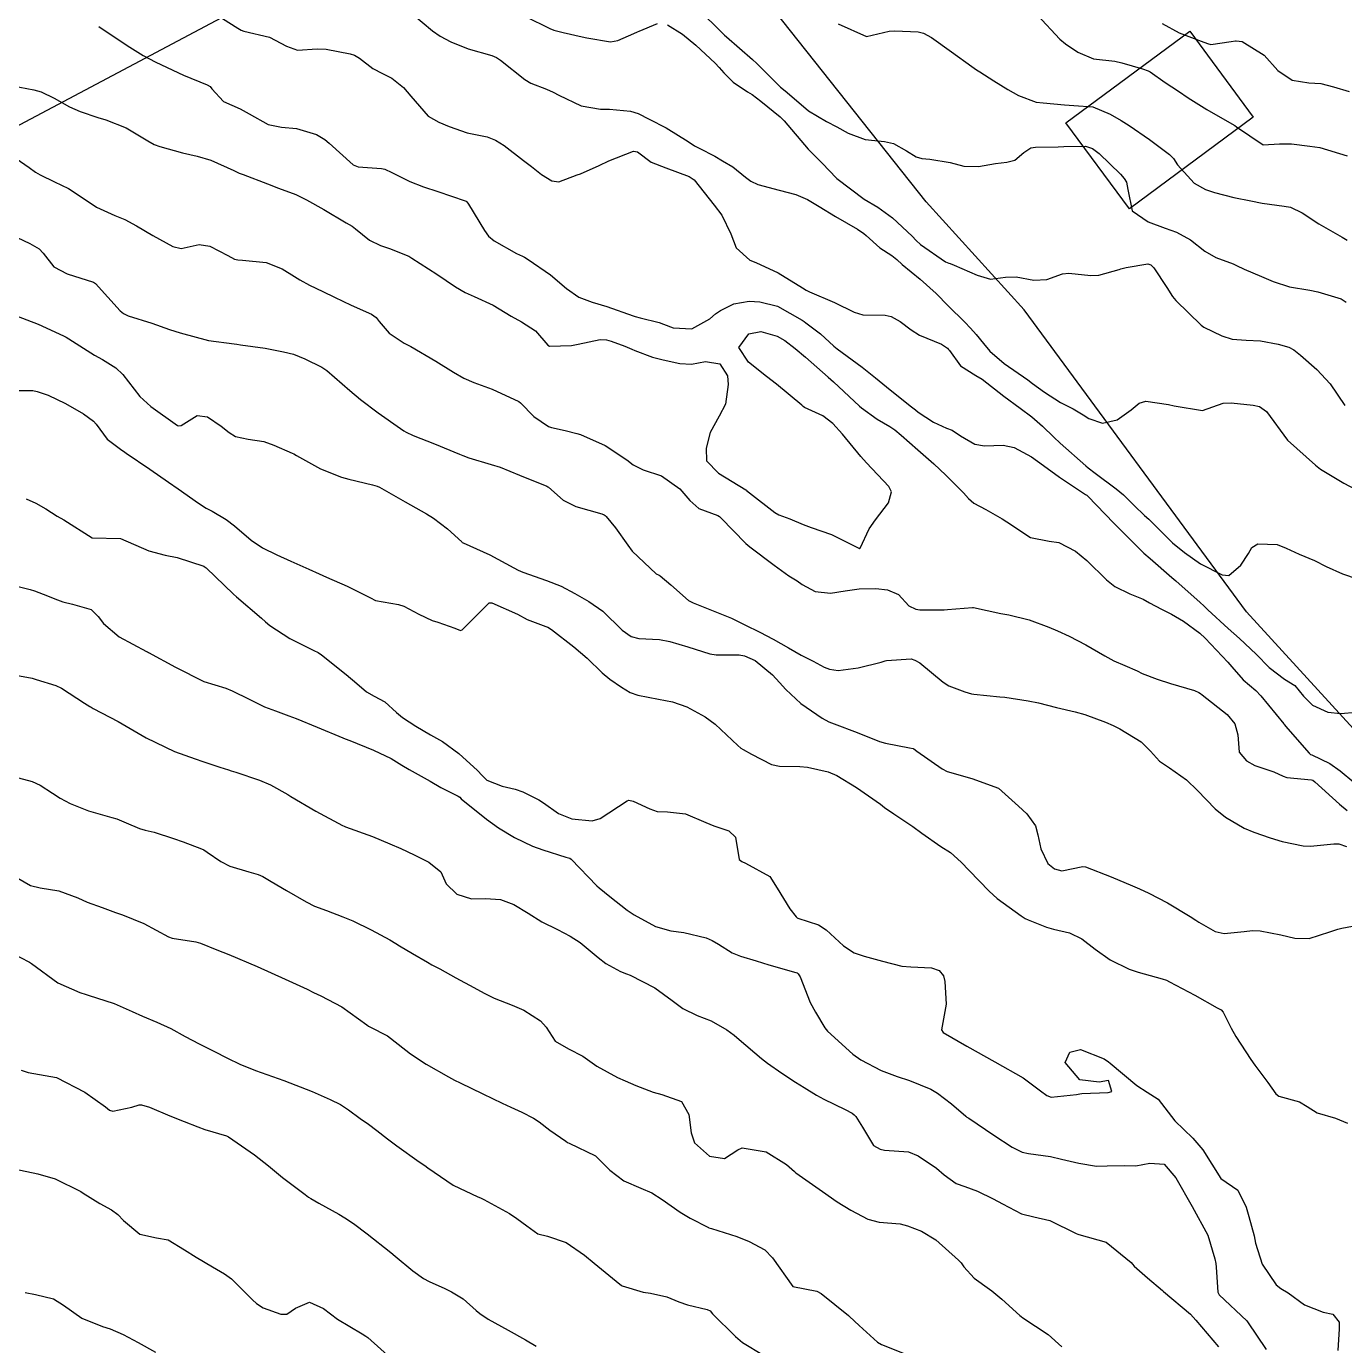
# Model space of a CAD drawing. Header units: metres. Extents: x 318500 to 325275, y 7408834 to 7428799.
# Drawn here: x 320111.3 to 320204.1, y 7410462.4 to 7410555.2 of the extents above; entities that cross this region are included whole.
import ezdxf

# ---------------------------------------------------------------- set-up
doc = ezdxf.new("R2010")
doc.units = ezdxf.units.M
doc.header["$MEASUREMENT"] = 0
doc.linetypes.add('CONTINUO', pattern=[0])
for name, color, linetype in [('Curvas de Nivel 1m', 11, 'Continuous'), ('Curvas de Nivel 5m', 15, 'Continuous'), ('Edificações', 30, 'Continuous'), ('TEXTO', 45, 'Continuous'), ('Vias Secundárias', 230, 'Continuous')]:
    doc.layers.add(name, color=color, linetype=linetype)

msp = doc.modelspace()

# ---------------------------------------------------------------- linework, layer by layer
at = {"layer": 'Curvas de Nivel 1m', "flags": 128}
for points, elevation in [([(320158.479, 7410556.557), (320160.427, 7410554.62), (320160.45, 7410554.596), (320160.591, 7410554.474), (320162.424, 7410552.887), (320162.742, 7410552.587), (320164.404, 7410550.934), (320164.602, 7410550.767), (320164.861, 7410550.563), (320166.381, 7410549.265), (320167.644, 7410548.521), (320168.365, 7410548.144), (320169.158, 7410547.702), (320170.351, 7410547.249), (320171.711, 7410547.108), (320172.348, 7410546.969), (320173.258, 7410546.446), (320173.938, 7410546.038), (320174.335, 7410545.919), (320174.9, 7410545.859), (320176.332, 7410545.637), (320177.31, 7410545.376), (320178.33, 7410545.355), (320179.529, 7410545.559), (320180.333, 7410545.661), (320180.893, 7410545.786), (320181.528, 7410546.338), (320182.017, 7410546.661), (320182.346, 7410546.706), (320183.931, 7410546.721), (320184.347, 7410546.758), (320185.852, 7410546.773), (320186.345, 7410546.612), (320186.82, 7410546.265), (320188.326, 7410544.812), (320188.59, 7410544.513), (320188.735, 7410544.244), (320188.83, 7410543.724), (320189.137, 7410542.237), (320190.278, 7410541.452), (320191.46, 7410541.014), (320192.268, 7410540.721), (320193.25, 7410540.18), (320194.252, 7410539.398), (320195.031, 7410538.941), (320196.244, 7410538.502), (320196.496, 7410538.389), (320197.033, 7410538.128), (320198.233, 7410537.612), (320199.072, 7410537.257), (320200.222, 7410536.877), (320201.649, 7410536.638), (320202.217, 7410536.527), (320203.859, 7410536.035), (320204.207, 7410535.808)], 762), ([(320138.468, 7410556.109), (320139.914, 7410554.895), (320140.445, 7410554.53), (320141.199, 7410554.118), (320142.432, 7410553.637), (320144.097, 7410553.163), (320144.423, 7410553.014), (320144.693, 7410552.827), (320146.407, 7410551.461), (320146.824, 7410551.223), (320147.929, 7410550.787), (320148.397, 7410550.587), (320148.807, 7410550.36), (320150.383, 7410549.627), (320151.732, 7410549.385), (320152.38, 7410549.373), (320153.844, 7410549.242), (320154.376, 7410549.074), (320155.172, 7410548.688), (320156.361, 7410548.06), (320157.895, 7410547.107), (320158.342, 7410546.812), (320158.688, 7410546.645), (320159.779, 7410546.073), (320160.331, 7410545.739), (320161.045, 7410545.327), (320161.947, 7410544.596), (320162.316, 7410544.315), (320162.813, 7410544.084), (320164.307, 7410543.69), (320165.471, 7410543.384), (320166.297, 7410543.029), (320167.124, 7410542.527), (320168.28, 7410541.83), (320169.828, 7410540.933), (320170.262, 7410540.633), (320170.426, 7410540.488), (320171.4, 7410539.621), (320172.246, 7410539.082), (320172.597, 7410538.808), (320172.972, 7410538.449), (320174.225, 7410537.413), (320175.351, 7410536.419), (320176.197, 7410535.549), (320177.36, 7410534.392), (320177.764, 7410533.975), (320178.171, 7410533.517), (320178.694, 7410532.901), (320179.141, 7410532.365), (320180.147, 7410531.482), (320181.795, 7410530.333), (320182.126, 7410530.089), (320182.967, 7410529.467), (320184.106, 7410528.733), (320184.992, 7410528.287), (320185.7, 7410527.88), (320186.094, 7410527.626), (320187.061, 7410527.289), (320188.093, 7410527.518), (320189.082, 7410528.235), (320189.635, 7410528.699), (320190.109, 7410528.838), (320191.699, 7410528.604), (320192.105, 7410528.515), (320194.1, 7410528.17), (320195.559, 7410528.697), (320196.109, 7410528.713), (320197.66, 7410528.563), (320198.105, 7410528.457), (320198.586, 7410528.105), (320200.08, 7410526.09), (320202.054, 7410524.321), (320202.399, 7410524.055), (320204.036, 7410523.065), (320206.02, 7410522.01)], 764), ([(320146.467, 7410555.911), (320148.17, 7410555.068), (320148.452, 7410554.945), (320149.122, 7410554.77), (320150.446, 7410554.48), (320150.786, 7410554.405), (320152.441, 7410554.13), (320152.952, 7410554.212), (320154.082, 7410554.706), (320154.331, 7410554.822), (320154.453, 7410554.883), (320155.74, 7410555.401)], 763), ([(320116.45, 7410555.21), (320118.43, 7410553.863), (320119.561, 7410553.163), (320120.413, 7410552.714), (320121.244, 7410552.305), (320122.4, 7410551.765), (320124.071, 7410551.105), (320124.266, 7410550.979), (320124.387, 7410550.808), (320125.222, 7410549.927), (320126.375, 7410549.413), (320127.021, 7410549.063), (320128.359, 7410548.314), (320129.282, 7410548.11), (320130.355, 7410548.032), (320131.757, 7410547.591), (320132.344, 7410547.258), (320132.648, 7410546.987), (320134.325, 7410545.47), (320134.677, 7410545.318), (320136.323, 7410545.219), (320136.557, 7410545.172), (320137.056, 7410544.929), (320138.311, 7410544.296), (320139.291, 7410543.915), (320140.3, 7410543.587), (320142.218, 7410542.934), (320142.291, 7410542.902), (320142.343, 7410542.859), (320142.443, 7410542.703), (320143.58, 7410540.84), (320143.863, 7410540.442), (320144.253, 7410540.119), (320145.829, 7410539.229), (320146.242, 7410539.034), (320146.393, 7410538.959), (320146.649, 7410538.804), (320148.224, 7410537.733), (320149.345, 7410536.763), (320150.201, 7410536.159), (320151.14, 7410535.796), (320152.192, 7410535.5), (320154.038, 7410534.846), (320154.181, 7410534.795), (320154.538, 7410534.695), (320155.864, 7410534.362), (320156.176, 7410534.252), (320156.843, 7410533.994), (320158.173, 7410533.935), (320159.427, 7410534.631), (320159.835, 7410534.976), (320160.189, 7410535.221), (320161.112, 7410535.69), (320162.199, 7410535.866), (320162.952, 7410535.829), (320164.194, 7410535.516), (320165.919, 7410534.544), (320166.072, 7410534.435), (320166.178, 7410534.357), (320167.218, 7410533.572), (320168.162, 7410532.707), (320168.396, 7410532.508), (320170.141, 7410531.233), (320171.097, 7410530.475), (320172.118, 7410529.633), (320173.612, 7410528.437), (320173.889, 7410528.224), (320174.096, 7410528.065), (320175.16, 7410527.348), (320176.085, 7410526.925), (320176.471, 7410526.791), (320177.059, 7410526.395), (320178.071, 7410525.812), (320178.747, 7410525.693), (320180.071, 7410525.742), (320180.846, 7410525.564), (320182.059, 7410524.917), (320182.895, 7410524.317), (320184.038, 7410523.487), (320185.863, 7410522.272), (320185.96, 7410522.212), (320186.019, 7410522.16), (320187.854, 7410520.251), (320187.998, 7410520.1), (320189.876, 7410518.221), (320189.969, 7410518.133), (320190.406, 7410517.771), (320191.944, 7410516.434), (320192.215, 7410516.187), (320193.925, 7410514.656), (320194.186, 7410514.43), (320194.474, 7410514.162), (320195.9, 7410512.826), (320196.698, 7410512.128), (320197.874, 7410511.025), (320198.785, 7410510.101), (320199.852, 7410509.273), (320200.588, 7410508.819), (320201.202, 7410508.07), (320201.831, 7410507.437), (320202.912, 7410506.955), (320203.822, 7410506.859), (320204.887, 7410506.957)], 766), ([(320156.46, 7410555.31), (320157.497, 7410554.66), (320158.438, 7410553.876), (320159.796, 7410552.629), (320160.098, 7410552.306), (320160.413, 7410551.939), (320161.077, 7410551.28), (320162.075, 7410550.595), (320162.397, 7410550.405), (320163.029, 7410549.946), (320164.374, 7410548.845), (320164.652, 7410548.566), (320166.34, 7410546.569), (320166.364, 7410546.54), (320167.355, 7410545.549), (320168.32, 7410544.54), (320168.354, 7410544.51), (320170.299, 7410543.06), (320171.242, 7410542.476), (320172.279, 7410541.746), (320173.659, 7410540.439), (320173.952, 7410540.13), (320174.254, 7410539.854), (320176.015, 7410538.639), (320176.241, 7410538.544), (320176.35, 7410538.518), (320176.615, 7410538.404), (320178.23, 7410537.694), (320179.178, 7410537.413), (320180.228, 7410537.556), (320180.985, 7410537.586), (320182.225, 7410537.352), (320183.139, 7410537.404), (320184.232, 7410537.79), (320184.686, 7410537.84), (320186.231, 7410537.67), (320186.801, 7410537.695), (320188.238, 7410538.104), (320188.349, 7410538.137), (320188.727, 7410538.243), (320190.243, 7410538.497), (320190.462, 7410538.436), (320190.677, 7410538.213), (320191.586, 7410536.833), (320191.987, 7410536.193), (320192.206, 7410535.914), (320193.989, 7410534.172), (320194.179, 7410534.041), (320195.455, 7410533.433), (320196.171, 7410533.203), (320197.171, 7410533.126), (320198.17, 7410533.084), (320199.417, 7410532.848), (320200.165, 7410532.625), (320200.525, 7410532.446), (320200.987, 7410532.078), (320202.145, 7410531.067), (320203.084, 7410530.046), (320204.108, 7410528.539)], 763), ([(320168.463, 7410555.381), (320170.45, 7410554.49), (320172.043, 7410554.879), (320172.457, 7410554.894), (320174.078, 7410554.814), (320174.455, 7410554.735), (320175.037, 7410554.424), (320176.435, 7410553.429), (320177.869, 7410552.388), (320178.196, 7410552.161), (320178.416, 7410552.012), (320179.414, 7410551.369), (320180.404, 7410550.761), (320181.154, 7410550.342), (320182.393, 7410549.884), (320182.877, 7410549.838), (320184.391, 7410549.688), (320185.031, 7410549.65), (320186.389, 7410549.547), (320187.604, 7410549.035), (320188.375, 7410548.58), (320188.936, 7410548.242), (320190.356, 7410547.257), (320191.779, 7410546.198), (320192.048, 7410545.906), (320192.333, 7410545.475), (320193.512, 7410544.178), (320194.314, 7410543.739), (320194.945, 7410543.526), (320196.305, 7410543.171), (320197.49, 7410542.934), (320198.3, 7410542.775), (320199.841, 7410542.55), (320200.296, 7410542.495), (320201.115, 7410542.078), (320202.279, 7410541.319), (320203.926, 7410540.374), (320204.262, 7410540.168)], 761), ([(320191.255, 7410555.421), (320192.459, 7410554.763), (320193.996, 7410554.175), (320194.447, 7410554.003), (320194.683, 7410553.93), (320196.1, 7410554.145), (320196.408, 7410554.183), (320196.451, 7410554.182), (320196.874, 7410554.134), (320198.436, 7410553.195), (320199.389, 7410552.1), (320200.413, 7410551.415), (320201.57, 7410551.231), (320202.411, 7410551.18), (320203.318, 7410550.955), (320204.406, 7410550.616)], 759), ([(320110.387, 7410551.014), (320111.862, 7410550.745), (320112.383, 7410550.6), (320113.288, 7410550.155), (320114.373, 7410549.551), (320115.121, 7410549.222), (320116.364, 7410548.799), (320116.937, 7410548.626), (320118.353, 7410548.079), (320119.884, 7410547.157), (320120.336, 7410546.893), (320120.727, 7410546.753), (320122.328, 7410546.317), (320123.367, 7410546.072), (320124.321, 7410545.802), (320125.936, 7410545.076), (320126.178, 7410544.941), (320126.308, 7410544.883), (320126.592, 7410544.782), (320128.301, 7410544.129), (320129.093, 7410543.829), (320130.295, 7410543.368), (320131.053, 7410543.009), (320132.28, 7410542.32), (320133.845, 7410541.395), (320134.263, 7410541.149), (320134.504, 7410540.966), (320135.474, 7410540.174), (320136.248, 7410539.778), (320136.887, 7410539.571), (320138.241, 7410539.033), (320138.465, 7410538.908), (320140.223, 7410537.778), (320141.532, 7410536.87), (320142.204, 7410536.471), (320142.849, 7410536.202), (320144.191, 7410535.591), (320145.459, 7410534.817), (320146.176, 7410534.41), (320147.157, 7410533.782), (320148.031, 7410532.782), (320148.159, 7410532.704), (320149.699, 7410532.757), (320150.161, 7410532.841), (320151.72, 7410533.179), (320152.164, 7410533.14), (320152.488, 7410533.05), (320153.439, 7410532.711), (320153.937, 7410532.483), (320154.155, 7410532.395), (320155.392, 7410531.925), (320156.146, 7410531.734), (320157.308, 7410531.493), (320158.142, 7410531.445), (320159.127, 7410531.617), (320160.143, 7410531.454), (320160.671, 7410530.612), (320160.731, 7410530), (320160.543, 7410528.613), (320160.092, 7410527.784), (320159.452, 7410526.629), (320159.18, 7410525.517), (320159.186, 7410524.633), (320160.037, 7410523.763), (320161.972, 7410522.591), (320162, 7410522.571), (320162.02, 7410522.553), (320162.218, 7410522.388), (320164.004, 7410520.996), (320164.279, 7410520.842), (320165.058, 7410520.554), (320165.994, 7410520.161), (320166.569, 7410519.953), (320167.984, 7410519.446), (320169.91, 7410518.491), (320169.97, 7410518.469), (320169.99, 7410518.47), (320170.002, 7410518.49), (320170.629, 7410519.842), (320171.079, 7410520.474), (320172.012, 7410521.685), (320172.202, 7410522.457), (320172.026, 7410522.83), (320170.452, 7410524.484), (320170.057, 7410524.931), (320168.774, 7410526.503), (320168.087, 7410527.256), (320167.37, 7410527.798), (320166.099, 7410528.394), (320166.006, 7410528.448), (320165.902, 7410528.543), (320164.122, 7410530.024), (320163.413, 7410530.577), (320162.145, 7410531.57), (320161.474, 7410532.6), (320162.17, 7410533.583), (320163.026, 7410533.727), (320164.168, 7410533.413), (320164.711, 7410533.107), (320165.422, 7410532.551), (320166.151, 7410531.931), (320167.764, 7410530.515), (320168.125, 7410530.192), (320169.964, 7410528.491), (320170.099, 7410528.375), (320171.194, 7410527.577), (320172.086, 7410527.062), (320172.45, 7410526.821), (320172.889, 7410526.448), (320174.065, 7410525.417), (320175.189, 7410524.419), (320176.038, 7410523.637), (320177.275, 7410522.391), (320177.618, 7410521.988), (320178.013, 7410521.662), (320178.847, 7410521.206), (320180.002, 7410520.557), (320180.316, 7410520.347), (320181.984, 7410519.252), (320183.297, 7410518.994), (320183.979, 7410518.898), (320185.154, 7410518.282), (320185.96, 7410517.623), (320187.328, 7410516.256), (320187.935, 7410515.787), (320188.982, 7410515.286), (320189.927, 7410514.895), (320190.367, 7410514.655), (320191.201, 7410514.201), (320191.915, 7410513.838), (320192.746, 7410513.343), (320193.895, 7410512.515), (320194.285, 7410512.164), (320195.865, 7410510.478), (320196.163, 7410510.135), (320196.964, 7410509.236), (320197.844, 7410508.466), (320198.204, 7410508.106), (320199.81, 7410506.123), (320199.839, 7410506.09), (320200.106, 7410505.785), (320201.601, 7410504.063), (320201.696, 7410503.978), (320201.779, 7410503.938), (320203.059, 7410503.327), (320203.768, 7410502.821), (320204.734, 7410502.02)], 767), ([(320110.323, 7410546.13), (320111.529, 7410545.272), (320111.994, 7410544.952), (320112.305, 7410544.771), (320113.323, 7410544.268), (320114.296, 7410543.801), (320115.199, 7410543.221), (320116.279, 7410542.488), (320117.56, 7410541.901), (320118.267, 7410541.613), (320119.082, 7410541.168), (320120.25, 7410540.5), (320121.651, 7410539.724), (320122.237, 7410539.574), (320123.498, 7410539.854), (320124.24, 7410539.751), (320125.521, 7410539.081), (320125.991, 7410538.837), (320126.227, 7410538.769), (320126.54, 7410538.754), (320128.225, 7410538.582), (320129.346, 7410538.158), (320130.216, 7410537.617), (320130.582, 7410537.383), (320131.267, 7410537.004), (320132.204, 7410536.557), (320133.016, 7410536.164), (320134.189, 7410535.602), (320135.616, 7410534.948), (320135.959, 7410534.725), (320136.175, 7410534.445), (320136.866, 7410533.629), (320137.931, 7410532.913), (320138.158, 7410532.8), (320138.388, 7410532.676), (320140.142, 7410531.661), (320141.404, 7410530.871), (320142.124, 7410530.446), (320142.817, 7410530.152), (320144.113, 7410529.691), (320145.98, 7410528.811), (320146.099, 7410528.71), (320147.042, 7410527.748), (320148.083, 7410527.053), (320148.284, 7410526.979), (320149.245, 7410526.763), (320150.077, 7410526.558), (320150.339, 7410526.485), (320152.065, 7410525.708), (320153.587, 7410524.707), (320154.045, 7410524.355), (320154.732, 7410523.997), (320156.034, 7410523.583), (320157.322, 7410522.657), (320158.012, 7410521.842), (320158.647, 7410521.281), (320160.002, 7410520.787), (320160.109, 7410520.726), (320160.214, 7410520.617), (320161.974, 7410518.824), (320162.235, 7410518.587), (320163.951, 7410517.302), (320164.998, 7410516.554), (320165.571, 7410516.18), (320165.934, 7410515.931), (320166.839, 7410515.436), (320167.928, 7410515.312), (320168.941, 7410515.488), (320169.931, 7410515.622), (320171.117, 7410515.657), (320171.931, 7410515.567), (320172.704, 7410515.225), (320173.431, 7410514.437), (320173.916, 7410514.188), (320174.195, 7410514.148), (320175.916, 7410514.16), (320176.154, 7410514.169), (320177.919, 7410514.316), (320177.984, 7410514.314), (320179.913, 7410513.882), (320180.468, 7410513.788), (320181.907, 7410513.438), (320183.281, 7410512.928), (320183.895, 7410512.666), (320184.716, 7410512.288), (320185.881, 7410511.69), (320187.22, 7410510.906), (320187.865, 7410510.556), (320188.629, 7410510.238), (320189.488, 7410509.857), (320189.855, 7410509.675), (320190.908, 7410509.261), (320191.848, 7410508.965), (320193.533, 7410508.483), (320193.842, 7410508.342), (320193.943, 7410508.271), (320194.079, 7410508.166), (320195.82, 7410506.78), (320196.38, 7410506.131), (320196.571, 7410505.356), (320196.668, 7410504.127), (320197.186, 7410503.531), (320197.771, 7410503.189), (320199.123, 7410502.74), (320199.764, 7410502.441), (320200.037, 7410502.36), (320201.761, 7410502.195), (320201.865, 7410502.162), (320201.993, 7410502.057), (320203.737, 7410500.477), (320204.276, 7410500.025)], 768), ([(320110.249, 7410540.569), (320111.578, 7410539.932), (320112.234, 7410539.559), (320112.533, 7410539.255), (320113.265, 7410538.289), (320114.216, 7410537.788), (320116.071, 7410537.211), (320116.209, 7410537.12), (320117.95, 7410535.183), (320118.177, 7410534.995), (320118.504, 7410534.846), (320120.168, 7410534.322), (320121.418, 7410533.881), (320122.158, 7410533.636), (320124.15, 7410533.1), (320125.956, 7410532.881), (320126.148, 7410532.848), (320126.417, 7410532.798), (320128.145, 7410532.559), (320129.43, 7410532.318), (320130.141, 7410532.131), (320130.943, 7410531.813), (320132.132, 7410531.22), (320132.478, 7410530.987), (320134.109, 7410529.585), (320134.852, 7410528.959), (320136.086, 7410528.005), (320137.658, 7410526.916), (320137.905, 7410526.749), (320138.067, 7410526.648), (320138.552, 7410526.419), (320140.064, 7410525.826), (320141.817, 7410525.1), (320142.052, 7410525.002), (320142.464, 7410524.854), (320144.043, 7410524.389), (320144.685, 7410524.179), (320146.032, 7410523.636), (320147.96, 7410522.842), (320148.021, 7410522.814), (320148.074, 7410522.779), (320149.111, 7410521.863), (320150.007, 7410521.427), (320151.831, 7410520.903), (320152.001, 7410520.837), (320152.067, 7410520.795), (320152.127, 7410520.728), (320152.788, 7410519.918), (320153.657, 7410518.705), (320153.964, 7410518.273), (320155.665, 7410516.674), (320155.854, 7410516.586), (320155.939, 7410516.538), (320156.694, 7410515.9), (320157.922, 7410514.819), (320158.024, 7410514.751), (320158.268, 7410514.645), (320159.91, 7410513.983), (320160.95, 7410513.558), (320161.898, 7410513.105), (320162.937, 7410512.58), (320163.883, 7410512.094), (320164.962, 7410511.465), (320165.866, 7410510.951), (320166.689, 7410510.528), (320167.468, 7410510.127), (320167.855, 7410509.978), (320168.47, 7410509.888), (320169.856, 7410510.069), (320171.488, 7410510.466), (320171.763, 7410510.56), (320171.862, 7410510.588), (320173.603, 7410510.695), (320173.863, 7410510.62), (320174.199, 7410510.427), (320175.846, 7410509.055), (320176.251, 7410508.811), (320177.382, 7410508.387), (320177.838, 7410508.242), (320178.002, 7410508.213), (320179.835, 7410508.035), (320180.182, 7410507.999), (320181.831, 7410507.745), (320182.548, 7410507.601), (320183.825, 7410507.273), (320185.139, 7410506.962), (320185.818, 7410506.79), (320187.267, 7410506.255), (320187.806, 7410506.014), (320188.269, 7410505.777), (320189.789, 7410504.852), (320190.426, 7410504.21), (320191.076, 7410503.504), (320191.768, 7410503.025), (320192.959, 7410502.178), (320193.749, 7410501.427), (320194.991, 7410500.151), (320195.721, 7410499.569), (320197.036, 7410498.795), (320197.706, 7410498.495), (320198.851, 7410498.098), (320199.698, 7410497.84), (320201.167, 7410497.54), (320201.695, 7410497.526), (320203.336, 7410497.675), (320203.696, 7410497.673), (320204.215, 7410497.504)], 769), ([(320110.104, 7410529.58), (320111.791, 7410529.578), (320112.104, 7410529.526), (320112.873, 7410529.248), (320114.092, 7410528.682), (320115.35, 7410527.948), (320116.073, 7410527.428), (320116.261, 7410527.207), (320117.028, 7410526.164), (320118.052, 7410525.396), (320118.18, 7410525.306), (320118.355, 7410525.175), (320120.034, 7410524.056), (320121.332, 7410523.137), (320122.013, 7410522.655), (320123.452, 7410521.654), (320123.993, 7410521.309), (320124.412, 7410521.094), (320125.409, 7410520.503), (320125.98, 7410520.052), (320127.154, 7410519.058), (320127.962, 7410518.515), (320128.964, 7410518.025), (320129.948, 7410517.57), (320131.21, 7410517.001), (320131.935, 7410516.684), (320132.459, 7410516.458), (320133.923, 7410515.81), (320135.644, 7410514.944), (320135.81, 7410514.843), (320135.909, 7410514.804), (320137.513, 7410514.523), (320137.905, 7410514.405), (320138.958, 7410513.841), (320139.895, 7410513.404), (320140.287, 7410513.277), (320141.484, 7410512.866), (320141.888, 7410512.701), (320142.009, 7410512.737), (320142.117, 7410512.857), (320143.908, 7410514.645), (320144.082, 7410514.655), (320145.9, 7410513.84), (320146.569, 7410513.472), (320147.892, 7410512.978), (320148.039, 7410512.924), (320148.295, 7410512.774), (320149.872, 7410511.541), (320150.802, 7410510.741), (320151.85, 7410509.72), (320152.388, 7410509.264), (320153.205, 7410508.71), (320153.834, 7410508.33), (320154.375, 7410508.149), (320155.828, 7410507.875), (320156.804, 7410507.682), (320157.82, 7410507.323), (320159.096, 7410506.631), (320159.802, 7410506.101), (320161.402, 7410504.596), (320161.61, 7410504.424), (320161.777, 7410504.317), (320162.373, 7410503.985), (320163.767, 7410503.266), (320164.342, 7410503.138), (320165.766, 7410503.116), (320166.306, 7410503.073), (320167.762, 7410502.76), (320168.37, 7410502.504), (320169.747, 7410501.648), (320171.43, 7410500.464), (320171.727, 7410500.243), (320172.37, 7410499.8), (320173.707, 7410498.898), (320174.339, 7410498.424), (320175.691, 7410497.508), (320176.365, 7410497.078), (320177.115, 7410496.388), (320177.671, 7410495.801), (320179.084, 7410494.358), (320179.642, 7410493.83), (320181.34, 7410492.617), (320181.622, 7410492.44), (320181.829, 7410492.327), (320183.118, 7410491.81), (320183.614, 7410491.678), (320184.742, 7410491.413), (320185.607, 7410490.989), (320186.541, 7410490.261), (320187.589, 7410489.514), (320188.938, 7410488.871), (320189.577, 7410488.659), (320191.251, 7410488.195), (320191.568, 7410488.088), (320191.78, 7410487.975), (320193.553, 7410487.028), (320195.133, 7410486.146), (320195.399, 7410486.003), (320195.537, 7410485.831), (320196.116, 7410484.721), (320196.443, 7410484.126), (320197.496, 7410482.512), (320197.787, 7410482.107), (320198.679, 7410480.891), (320199.25, 7410480.092), (320199.458, 7410479.938), (320200.923, 7410479.536), (320201.451, 7410479.207), (320202.155, 7410478.757), (320203.444, 7410478.389), (320204.301, 7410478.021)], 771), ([(320111.32, 7410521.951), (320111.996, 7410521.665), (320112.701, 7410521.249), (320113.5, 7410520.752), (320113.982, 7410520.475), (320115.97, 7410519.21), (320117.97, 7410519.18), (320119.957, 7410518.313), (320121.104, 7410517.988), (320121.95, 7410517.827), (320123.83, 7410517.213), (320123.941, 7410517.139), (320123.988, 7410517.099), (320125.913, 7410515.262), (320126.128, 7410515.068), (320127.895, 7410513.56), (320128.157, 7410513.31), (320128.461, 7410513.041), (320129.877, 7410512.125), (320131.571, 7410511.288), (320131.862, 7410511.147), (320132.106, 7410510.988), (320133.84, 7410509.61), (320134.591, 7410508.959), (320135.263, 7410508.387), (320135.821, 7410508.068), (320136.555, 7410507.667), (320137.382, 7410506.916), (320137.805, 7410506.569), (320138.734, 7410505.963), (320139.787, 7410505.36), (320140.625, 7410504.877), (320141.768, 7410504.048), (320143.084, 7410502.84), (320143.402, 7410502.491), (320143.743, 7410502.174), (320144.826, 7410501.732), (320145.737, 7410501.526), (320146.265, 7410501.332), (320147.391, 7410500.785), (320147.727, 7410500.571), (320148.774, 7410499.822), (320149.71, 7410499.442), (320151.141, 7410499.303), (320151.711, 7410499.459), (320153.604, 7410500.702), (320153.731, 7410500.759), (320154.025, 7410500.696), (320155.197, 7410500.153), (320155.719, 7410499.965), (320156.445, 7410499.937), (320157.717, 7410499.787), (320159.144, 7410499.193), (320159.705, 7410498.957), (320160.766, 7410498.604), (320161.243, 7410498.144), (320161.504, 7410496.593), (320161.678, 7410496.452), (320161.946, 7410496.318), (320163.662, 7410495.381), (320164.164, 7410494.562), (320165.057, 7410493.12), (320165.508, 7410492.542), (320165.565, 7410492.487), (320165.619, 7410492.461), (320167.084, 7410491.987), (320167.611, 7410491.634), (320168.84, 7410490.498), (320169.593, 7410490.021), (320170.299, 7410489.77), (320171.584, 7410489.418), (320172.937, 7410489.082), (320173.579, 7410489.035), (320175.034, 7410488.96), (320175.575, 7410488.771), (320175.871, 7410488.405), (320175.973, 7410487.995), (320176.047, 7410486.402), (320175.72, 7410484.605), (320175.841, 7410484.405), (320177.506, 7410483.456), (320179.49, 7410482.35), (320181.473, 7410481.218), (320182.699, 7410480.311), (320183.134, 7410479.982), (320183.456, 7410479.858), (320185.226, 7410480.042), (320185.458, 7410480.097), (320185.611, 7410480.116), (320187.459, 7410480.175), (320187.711, 7410480.246), (320187.472, 7410481.026), (320186.816, 7410480.91), (320185.472, 7410481.071), (320184.423, 7410482.286), (320184.754, 7410483.028), (320185.504, 7410483.211), (320187.184, 7410482.563), (320187.491, 7410482.342), (320187.601, 7410482.248), (320189.467, 7410480.688), (320190.208, 7410480.209), (320190.965, 7410479.707), (320191.449, 7410479.096), (320192.146, 7410478.183), (320193.422, 7410476.968), (320194.121, 7410476.159), (320195.38, 7410474.14), (320196.57, 7410473.32), (320197.156, 7410472.113), (320197.35, 7410471.464), (320197.734, 7410470.106), (320197.833, 7410469.594), (320198.284, 7410468.1), (320199.285, 7410466.639), (320199.597, 7410466.399), (320200.125, 7410466.077), (320201.268, 7410465.25), (320202.573, 7410464.727), (320203.258, 7410464.591), (320203.709, 7410464.025), (320203.708, 7410463.558), (320203.621, 7410462.024)], 772), ([(320109.921, 7410516.013), (320111.604, 7410515.575), (320111.913, 7410515.484), (320112.52, 7410515.251), (320113.526, 7410514.855), (320113.905, 7410514.724), (320114.581, 7410514.546), (320115.9, 7410514.172), (320116.383, 7410513.691), (320116.763, 7410513.197), (320117.876, 7410512.258), (320119.783, 7410511.229), (320119.861, 7410511.192), (320119.943, 7410511.149), (320121.845, 7410510.127), (320123.83, 7410509.1), (320125.379, 7410508.63), (320125.824, 7410508.449), (320127.017, 7410507.859), (320127.814, 7410507.458), (320128.092, 7410507.325), (320128.861, 7410507.034), (320129.805, 7410506.699), (320130.314, 7410506.5), (320131.793, 7410505.887), (320133.606, 7410505.148), (320133.782, 7410505.082), (320134.097, 7410504.965), (320135.77, 7410504.285), (320137.001, 7410503.682), (320137.755, 7410503.223), (320138.274, 7410502.905), (320139.742, 7410502.084), (320140.512, 7410501.653), (320141.732, 7410501.032), (320141.831, 7410500.958), (320141.932, 7410500.857), (320143.709, 7410499.415), (320144.567, 7410498.821), (320145.69, 7410498.132), (320146.946, 7410497.526), (320147.677, 7410497.253), (320149.291, 7410496.756), (320149.584, 7410496.666), (320149.669, 7410496.605), (320151.489, 7410494.732), (320151.648, 7410494.579), (320152.386, 7410493.972), (320153.625, 7410493.022), (320154.097, 7410492.693), (320155.608, 7410491.87), (320156.692, 7410491.57), (320157.602, 7410491.45), (320159.164, 7410491.059), (320159.594, 7410490.884), (320160.034, 7410490.613), (320160.992, 7410490.007), (320161.582, 7410489.789), (320162.698, 7410489.459), (320163.579, 7410489.171), (320165.474, 7410488.639), (320165.571, 7410488.601), (320165.648, 7410488.539), (320165.774, 7410488.329), (320166.5, 7410486.526), (320166.859, 7410485.845), (320167.522, 7410484.738), (320167.713, 7410484.508), (320169.496, 7410482.888), (320170.052, 7410482.482), (320171.479, 7410481.727), (320172.602, 7410481.314), (320173.469, 7410481.02), (320174.983, 7410480.415), (320175.457, 7410480.149), (320176.436, 7410479.382), (320177.441, 7410478.511), (320177.516, 7410478.454), (320177.653, 7410478.377), (320179.422, 7410477.182), (320180.707, 7410476.337), (320181.405, 7410475.989), (320181.846, 7410475.881), (320183.401, 7410475.671), (320184.184, 7410475.502), (320185.394, 7410475.206), (320186.638, 7410475.011), (320187.392, 7410475.025), (320188.581, 7410475.044), (320189.392, 7410475.026), (320190.392, 7410475.208), (320191.394, 7410475.146), (320192.215, 7410474.182), (320193.36, 7410472.17), (320194.462, 7410470.153), (320194.964, 7410468.486), (320195.025, 7410468.144), (320195.052, 7410467.898), (320195.182, 7410466.141), (320195.277, 7410465.944), (320197.205, 7410464.111), (320197.249, 7410464.057), (320198.57, 7410462.097)], 773), ([(320109.836, 7410509.686), (320111.753, 7410509.339), (320111.831, 7410509.318), (320112.026, 7410509.257), (320113.411, 7410508.822), (320113.824, 7410508.635), (320115.437, 7410507.59), (320115.811, 7410507.339), (320115.895, 7410507.293), (320116.05, 7410507.206), (320117.797, 7410506.284), (320119.78, 7410505.15), (320121.766, 7410504.176), (320123.21, 7410503.656), (320123.756, 7410503.481), (320124.952, 7410503.082), (320125.561, 7410502.885), (320125.748, 7410502.83), (320126.091, 7410502.723), (320127.741, 7410502.159), (320128.527, 7410501.827), (320129.731, 7410501.151), (320129.811, 7410501.099), (320129.945, 7410501.017), (320131.715, 7410499.99), (320133.592, 7410498.971), (320133.699, 7410498.916), (320133.785, 7410498.882), (320135.689, 7410498.198), (320136.916, 7410497.687), (320137.677, 7410497.355), (320138.631, 7410496.9), (320139.665, 7410496.391), (320140.492, 7410495.711), (320140.88, 7410494.872), (320141.639, 7410494.144), (320142.66, 7410493.819), (320143.635, 7410493.831), (320144.69, 7410493.764), (320145.629, 7410493.426), (320146.656, 7410492.794), (320147.611, 7410492.191), (320148.706, 7410491.661), (320149.597, 7410491.197), (320150.304, 7410490.743), (320151.579, 7410489.679), (320152.116, 7410489.263), (320153.136, 7410488.707), (320153.568, 7410488.535), (320153.831, 7410488.431), (320155.553, 7410487.555), (320156.789, 7410486.658), (320157.532, 7410486.101), (320158.545, 7410485.614), (320159.519, 7410485.235), (320160.618, 7410484.603), (320161.135, 7410484.224), (320161.503, 7410483.924), (320163.065, 7410482.574), (320163.485, 7410482.238), (320164.493, 7410481.536), (320165.465, 7410480.904), (320166.069, 7410480.531), (320166.934, 7410479.997), (320167.452, 7410479.706), (320168.947, 7410478.993), (320169.442, 7410478.729), (320169.579, 7410478.625), (320169.711, 7410478.486), (320170.161, 7410477.747), (320170.953, 7410476.467), (320171.406, 7410476.188), (320171.73, 7410476.13), (320173.404, 7410476.007), (320174.085, 7410475.738), (320175.387, 7410474.854), (320175.907, 7410474.402), (320176.757, 7410473.773), (320177.372, 7410473.574), (320178.254, 7410473.252), (320179.363, 7410472.692), (320180.015, 7410472.343), (320181.35, 7410471.653), (320182.222, 7410471.442), (320183.343, 7410471.185), (320185.213, 7410470.272), (320185.329, 7410470.213), (320185.398, 7410470.2), (320187.321, 7410469.65), (320189.067, 7410468.223), (320189.173, 7410468.097), (320189.297, 7410467.969), (320190.228, 7410467.145), (320191.281, 7410466.254), (320191.361, 7410466.189), (320193.256, 7410464.575), (320193.631, 7410464.164), (320195.222, 7410462.293)], 774), ([(320110.739, 7410495.274), (320111.642, 7410494.752), (320112.308, 7410494.582), (320113.637, 7410494.388), (320114.956, 7410493.891), (320115.626, 7410493.587), (320116.667, 7410493.194), (320117.615, 7410492.86), (320118.106, 7410492.679), (320119.604, 7410492.069), (320121.342, 7410491.132), (320121.589, 7410491.051), (320123.262, 7410490.781), (320123.586, 7410490.689), (320124.733, 7410490.234), (320125.578, 7410489.888), (320127.57, 7410489.05), (320129.557, 7410488.153), (320131.091, 7410487.452), (320131.544, 7410487.225), (320132.055, 7410486.985), (320133.529, 7410486.212), (320135.296, 7410484.943), (320135.419, 7410484.851), (320135.509, 7410484.8), (320136.745, 7410484.163), (320137.497, 7410483.595), (320138.358, 7410482.901), (320139.479, 7410482.179), (320141.047, 7410481.286), (320141.463, 7410481.061), (320141.865, 7410480.854), (320143.449, 7410480.091), (320144.826, 7410479.43), (320145.435, 7410479.147), (320146.202, 7410478.798), (320147.023, 7410478.383), (320147.423, 7410478.11), (320148.179, 7410477.53), (320149.297, 7410476.752), (320149.409, 7410476.677), (320149.537, 7410476.62), (320151.395, 7410475.723), (320152.386, 7410474.715), (320153.369, 7410473.969), (320154.583, 7410473.46), (320155.357, 7410473.134), (320156.066, 7410472.663), (320157.341, 7410471.766), (320158.05, 7410471.353), (320159.331, 7410470.675), (320159.37, 7410470.659), (320159.542, 7410470.617), (320161.322, 7410470.042), (320162.198, 7410469.7), (320163.308, 7410469.103), (320163.847, 7410468.562), (320165.27, 7410466.54), (320166.95, 7410466.198), (320167.265, 7410466.047), (320169.184, 7410464.491), (320169.249, 7410464.43), (320169.926, 7410463.793), (320171.222, 7410462.619), (320171.516, 7410462.456), (320173.21, 7410461.768)], 776), ([(320110.302, 7410490.004), (320111.571, 7410489.366), (320111.632, 7410489.321), (320111.696, 7410489.258), (320113.55, 7410487.905), (320115.096, 7410487.214), (320115.538, 7410487.085), (320115.699, 7410487.046), (320117.529, 7410486.457), (320118.796, 7410485.886), (320119.516, 7410485.55), (320120.514, 7410485.14), (320121.506, 7410484.683), (320122.508, 7410484.123), (320123.495, 7410483.602), (320123.837, 7410483.438), (320124.538, 7410483.084), (320125.483, 7410482.595), (320126.36, 7410482.178), (320127.47, 7410481.728), (320129.46, 7410481.02), (320131.449, 7410480.247), (320132.72, 7410479.698), (320133.435, 7410479.329), (320134.005, 7410478.961), (320134.825, 7410478.35), (320135.42, 7410477.945), (320136.003, 7410477.518), (320136.747, 7410476.92), (320137.403, 7410476.425), (320138.97, 7410475.311), (320139.382, 7410475.039), (320139.595, 7410474.887), (320141.362, 7410473.654), (320143.107, 7410472.834), (320143.295, 7410472.776), (320143.349, 7410472.751), (320143.52, 7410472.657), (320145.339, 7410471.666), (320145.862, 7410471.329), (320146.552, 7410470.792), (320147.322, 7410470.245), (320148.013, 7410470.076), (320149.313, 7410469.638), (320150.617, 7410468.737), (320151.292, 7410468.181), (320153.095, 7410466.703), (320153.195, 7410466.627), (320153.269, 7410466.581), (320154.729, 7410466.143), (320155.264, 7410466.055), (320156.405, 7410465.802), (320157.258, 7410465.445), (320157.849, 7410465.234), (320159.253, 7410464.926), (320159.446, 7410464.811), (320159.625, 7410464.614), (320161.226, 7410463.006), (320161.726, 7410462.585), (320163.207, 7410461.695)], 777), ([(320110.981, 7410481.754), (320111.465, 7410481.599), (320113.46, 7410481.23), (320115.445, 7410480.219), (320116.918, 7410479.188), (320117.196, 7410478.952), (320117.427, 7410478.864), (320118.759, 7410479.16), (320119.269, 7410479.316), (320119.432, 7410479.312), (320120.002, 7410479.144), (320121.424, 7410478.543), (320122.442, 7410478.136), (320123.417, 7410477.767), (320123.908, 7410477.585), (320125.411, 7410477.141), (320125.574, 7410477.068), (320127.391, 7410475.797), (320128.378, 7410475.035), (320129.368, 7410474.202), (320130.958, 7410472.996), (320131.183, 7410472.828), (320131.347, 7410472.715), (320131.926, 7410472.403), (320133.337, 7410471.623), (320133.745, 7410471.374), (320134.357, 7410470.955), (320135.32, 7410470.244), (320136.978, 7410468.915), (320137.296, 7410468.656), (320138.533, 7410467.645), (320139.273, 7410467.088), (320139.671, 7410466.884), (320140.791, 7410466.393), (320141.263, 7410466.158), (320142.076, 7410465.666), (320142.995, 7410464.834), (320143.247, 7410464.624), (320143.836, 7410464.23), (320145.23, 7410463.454), (320146.47, 7410462.791), (320147.213, 7410462.33)], 778), ([(320109.686, 7410474.974), (320111.37, 7410474.623), (320112.147, 7410474.469), (320113.363, 7410474.098), (320115.177, 7410473.212), (320115.349, 7410473.102), (320116.512, 7410472.363), (320117.337, 7410471.921), (320117.767, 7410471.606), (320118.174, 7410471.167), (320119.316, 7410470.207), (320120.5, 7410469.95), (320121.31, 7410469.81), (320122.475, 7410469.112), (320123.292, 7410468.59), (320124.445, 7410467.92), (320125.275, 7410467.423), (320125.769, 7410467.065), (320127.255, 7410465.586), (320127.534, 7410465.327), (320128.013, 7410465.039), (320129.243, 7410464.582), (320129.675, 7410464.582), (320130.276, 7410465.005), (320131.254, 7410465.421), (320132.236, 7410464.98), (320133.239, 7410464.244), (320134.976, 7410463.192), (320135.222, 7410463.047), (320135.367, 7410462.938), (320137.196, 7410461.294)], 779)]:
    msp.add_lwpolyline(points, dxfattribs=dict(at, elevation=elevation))
at = {"layer": 'Curvas de Nivel 5m', "flags": 128}
for points, elevation in [([(320125.133, 7410555.763), (320126.222, 7410555.073), (320126.448, 7410554.941), (320126.635, 7410554.88), (320128.441, 7410554.445), (320129.643, 7410553.82), (320130.428, 7410553.545), (320131.794, 7410553.635), (320132.429, 7410553.612), (320134.13, 7410553.268), (320134.423, 7410553.175), (320134.77, 7410552.965), (320135.707, 7410552.245), (320136.409, 7410551.888), (320137.045, 7410551.569), (320137.876, 7410550.918), (320138.391, 7410550.302), (320139.617, 7410548.898), (320140.364, 7410548.473), (320141.085, 7410548.153), (320142.353, 7410547.721), (320143.753, 7410547.435), (320144.346, 7410547.213), (320144.953, 7410546.824), (320146.33, 7410545.763), (320146.881, 7410545.357), (320147.589, 7410544.791), (320148.314, 7410544.349), (320148.805, 7410544.28), (320150.101, 7410544.753), (320150.321, 7410544.838), (320151.648, 7410545.416), (320152.33, 7410545.757), (320154.07, 7410546.437), (320154.337, 7410546.377), (320155.309, 7410545.665), (320156.326, 7410545.252), (320157.982, 7410544.653), (320158.316, 7410544.413), (320159.727, 7410542.628), (320160.28, 7410541.933), (320160.916, 7410540.61), (320161.28, 7410539.634), (320162.242, 7410538.757), (320162.669, 7410538.586), (320164.23, 7410537.876), (320165.956, 7410536.802), (320166.211, 7410536.638), (320166.448, 7410536.536), (320168.199, 7410535.771), (320169.592, 7410535.093), (320170.186, 7410534.908), (320171.762, 7410534.891), (320172.185, 7410534.803), (320172.83, 7410534.45), (320173.588, 7410533.853), (320174.17, 7410533.474), (320175.739, 7410532.839), (320176.161, 7410532.553), (320176.233, 7410532.481), (320176.284, 7410532.408), (320177.068, 7410531.32), (320178.134, 7410530.649), (320178.59, 7410530.373), (320180.113, 7410529.194), (320181.267, 7410528.338), (320182.094, 7410527.723), (320182.846, 7410527.077), (320183.632, 7410526.307), (320184.074, 7410525.889), (320185.883, 7410524.273), (320186.048, 7410524.133), (320186.548, 7410523.76), (320188.026, 7410522.663), (320188.541, 7410522.242), (320189.285, 7410521.503), (320190.006, 7410520.79), (320190.317, 7410520.529), (320190.652, 7410520.21), (320191.98, 7410518.869), (320192.817, 7410518.182), (320193.958, 7410517.397), (320195.48, 7410516.614), (320195.947, 7410516.575), (320196.796, 7410517.289), (320197.334, 7410518.12), (320197.556, 7410518.537), (320197.98, 7410518.788), (320199.337, 7410518.739), (320199.976, 7410518.492), (320200.899, 7410518.076), (320201.963, 7410517.613), (320202.805, 7410517.199), (320203.95, 7410516.681), (320205.94, 7410516.01)], 765), ([(320182.475, 7410556.003), (320184.05, 7410554.306), (320184.445, 7410553.973), (320185.327, 7410553.396), (320186.43, 7410552.932), (320187.931, 7410552.751), (320188.426, 7410552.654), (320189.88, 7410552.228), (320190.28, 7410552.083), (320190.418, 7410552.007), (320191.477, 7410551.27), (320192.404, 7410550.639), (320193.091, 7410550.183), (320194.388, 7410549.363), (320196.163, 7410548.353), (320196.371, 7410548.231), (320196.487, 7410548.138), (320198.351, 7410546.868), (320199.517, 7410546.934), (320200.353, 7410546.938), (320201.636, 7410546.786), (320202.349, 7410546.69), (320204.277, 7410546.095)], 760), ([(320110.586, 7410534.872), (320112.165, 7410534.255), (320113.948, 7410533.438), (320114.152, 7410533.337), (320114.319, 7410533.228), (320116.139, 7410532.063), (320116.69, 7410531.756), (320117.63, 7410531.188), (320118.123, 7410530.7), (320119.321, 7410529.162), (320120.09, 7410528.454), (320121.971, 7410527.131), (320122.07, 7410527.094), (320122.237, 7410527.127), (320123.368, 7410527.823), (320124.079, 7410527.732), (320125.052, 7410527.085), (320125.608, 7410526.619), (320126.063, 7410526.346), (320126.95, 7410526.172), (320128.059, 7410525.995), (320128.754, 7410525.737), (320130.052, 7410525.17), (320130.156, 7410525.124), (320130.337, 7410525.016), (320132.036, 7410524.066), (320133.513, 7410523.489), (320134.026, 7410523.352), (320135.687, 7410522.945), (320136.019, 7410522.851), (320136.177, 7410522.778), (320138.003, 7410521.746), (320139.503, 7410520.895), (320139.987, 7410520.597), (320140.961, 7410519.856), (320141.971, 7410518.93), (320142.01, 7410518.899), (320142.086, 7410518.858), (320143.958, 7410518.019), (320145.642, 7410517.116), (320145.942, 7410516.951), (320146.272, 7410516.805), (320147.931, 7410516.206), (320148.973, 7410515.812), (320149.925, 7410515.297), (320150.923, 7410514.74), (320151.91, 7410514.055), (320153.266, 7410512.709), (320153.884, 7410512.275), (320154.44, 7410512.133), (320155.881, 7410512.067), (320156.611, 7410511.93), (320157.873, 7410511.544), (320159.435, 7410511.058), (320159.866, 7410510.988), (320161.487, 7410510.975), (320161.865, 7410510.908), (320162.613, 7410510.582), (320163.85, 7410509.573), (320164.328, 7410509.046), (320164.773, 7410508.556), (320165.825, 7410507.571), (320167.336, 7410506.517), (320167.807, 7410506.277), (320168.188, 7410506.123), (320169.795, 7410505.519), (320171.36, 7410504.893), (320171.785, 7410504.766), (320173.477, 7410504.435), (320173.732, 7410504.383), (320173.779, 7410504.364), (320174.003, 7410504.203), (320175.765, 7410502.957), (320176.139, 7410502.78), (320177.529, 7410502.383), (320177.759, 7410502.302), (320177.863, 7410502.273), (320179.749, 7410501.604), (320181.157, 7410500.336), (320181.722, 7410499.784), (320182.34, 7410498.951), (320182.519, 7410498.318), (320182.715, 7410497.339), (320183.209, 7410496.307), (320183.674, 7410495.923), (320184.188, 7410495.777), (320185.677, 7410496.082), (320185.871, 7410496.075), (320187.667, 7410495.356), (320189.16, 7410494.725), (320189.654, 7410494.513), (320190.326, 7410494.21), (320191.64, 7410493.532), (320193.236, 7410492.564), (320193.622, 7410492.304), (320193.836, 7410492.167), (320194.985, 7410491.52), (320195.612, 7410491.372), (320197.016, 7410491.521), (320197.615, 7410491.592), (320198.16, 7410491.559), (320199.612, 7410491.289), (320200.592, 7410491.057), (320201.61, 7410491.011), (320203.058, 7410491.482), (320203.617, 7410491.689), (320203.899, 7410491.745), (320205.276, 7410492.013)], 770), ([(320110.799, 7410502.332), (320111.738, 7410502.069), (320112.305, 7410501.821), (320113.178, 7410501.238), (320113.725, 7410500.893), (320114.42, 7410500.523), (320115.712, 7410499.998), (320117.351, 7410499.54), (320117.704, 7410499.435), (320118.362, 7410499.17), (320119.296, 7410498.758), (320119.693, 7410498.651), (320120.335, 7410498.499), (320121.684, 7410498.065), (320122.385, 7410497.824), (320123.674, 7410497.337), (320123.832, 7410497.257), (320124.065, 7410497.094), (320125.014, 7410496.43), (320125.661, 7410496.123), (320126.996, 7410495.717), (320127.655, 7410495.524), (320127.988, 7410495.38), (320128.569, 7410495.036), (320129.641, 7410494.406), (320131.025, 7410493.603), (320131.625, 7410493.306), (320132.449, 7410492.982), (320133.614, 7410492.54), (320134.312, 7410492.257), (320135.6, 7410491.634), (320136.914, 7410490.92), (320137.333, 7410490.659), (320137.586, 7410490.496), (320138.515, 7410489.967), (320139.575, 7410489.348), (320139.866, 7410489.178), (320140.421, 7410488.877), (320141.561, 7410488.252), (320142.815, 7410487.577), (320143.545, 7410487.181), (320144.262, 7410486.823), (320145.533, 7410486.33), (320146.35, 7410485.976), (320147.517, 7410485.227), (320147.904, 7410484.774), (320148.541, 7410483.805), (320149.495, 7410483.254), (320150.49, 7410482.74), (320151.479, 7410482.029), (320152.935, 7410481.241), (320153.465, 7410481.017), (320154.224, 7410480.689), (320155.453, 7410480.205), (320156.062, 7410480.053), (320157.443, 7410479.547), (320157.954, 7410478.642), (320158.118, 7410477.341), (320158.353, 7410476.636), (320159.396, 7410475.697), (320160.454, 7410475.544), (320161.404, 7410476.16), (320161.699, 7410476.293), (320163.401, 7410476), (320164.827, 7410475.11), (320165.381, 7410474.616), (320165.477, 7410474.539), (320167.361, 7410473.216), (320168.396, 7410472.5), (320169.351, 7410471.899), (320170.539, 7410471.275), (320171.339, 7410471.059), (320172.827, 7410470.948), (320173.336, 7410470.81), (320174.326, 7410470.42), (320175.321, 7410469.828), (320176.916, 7410468.386), (320177.102, 7410468.187), (320177.295, 7410467.928), (320178.03, 7410467.112), (320179.099, 7410466.353), (320179.278, 7410466.233), (320179.978, 7410465.635), (320181.252, 7410464.492), (320181.34, 7410464.417), (320181.463, 7410464.327), (320183.233, 7410463.163), (320184.186, 7410462.286)], 775), ([(320111.258, 7410466.11), (320111.978, 7410465.97), (320113.254, 7410465.665), (320113.949, 7410465.223), (320115.237, 7410464.312), (320116.701, 7410463.714), (320117.226, 7410463.554), (320118.163, 7410463.166), (320119.212, 7410462.599), (320120.426, 7410461.914)], 780)]:
    msp.add_lwpolyline(points, dxfattribs=dict(at, elevation=elevation))
at = {"layer": 'Edificações'}
msp.add_lwpolyline([(320184.487, 7410548.433), (320193.191, 7410554.867), (320197.669, 7410548.809), (320188.965, 7410542.375)], close=True, dxfattribs=at)
at = {"layer": 'TEXTO', "linetype": 'CONTINUO'}
msp.add_polyline3d([(320045.734, 7410513.724, 0), (320254.598, 7410624.579, 0)], dxfattribs=at)
at = {"layer": 'Vias Secundárias'}
msp.add_lwpolyline([(320243.867, 7410468.518), (320232.566, 7410474.775), (320226.197, 7410479.904), (320222.455, 7410484.887), (320210.001, 7410500), (320197.2, 7410514.007), (320181.543, 7410535.251), (320174.644, 7410542.865), (320162.326, 7410558.433)], dxfattribs=at)

doc.saveas('drawing.dxf')
